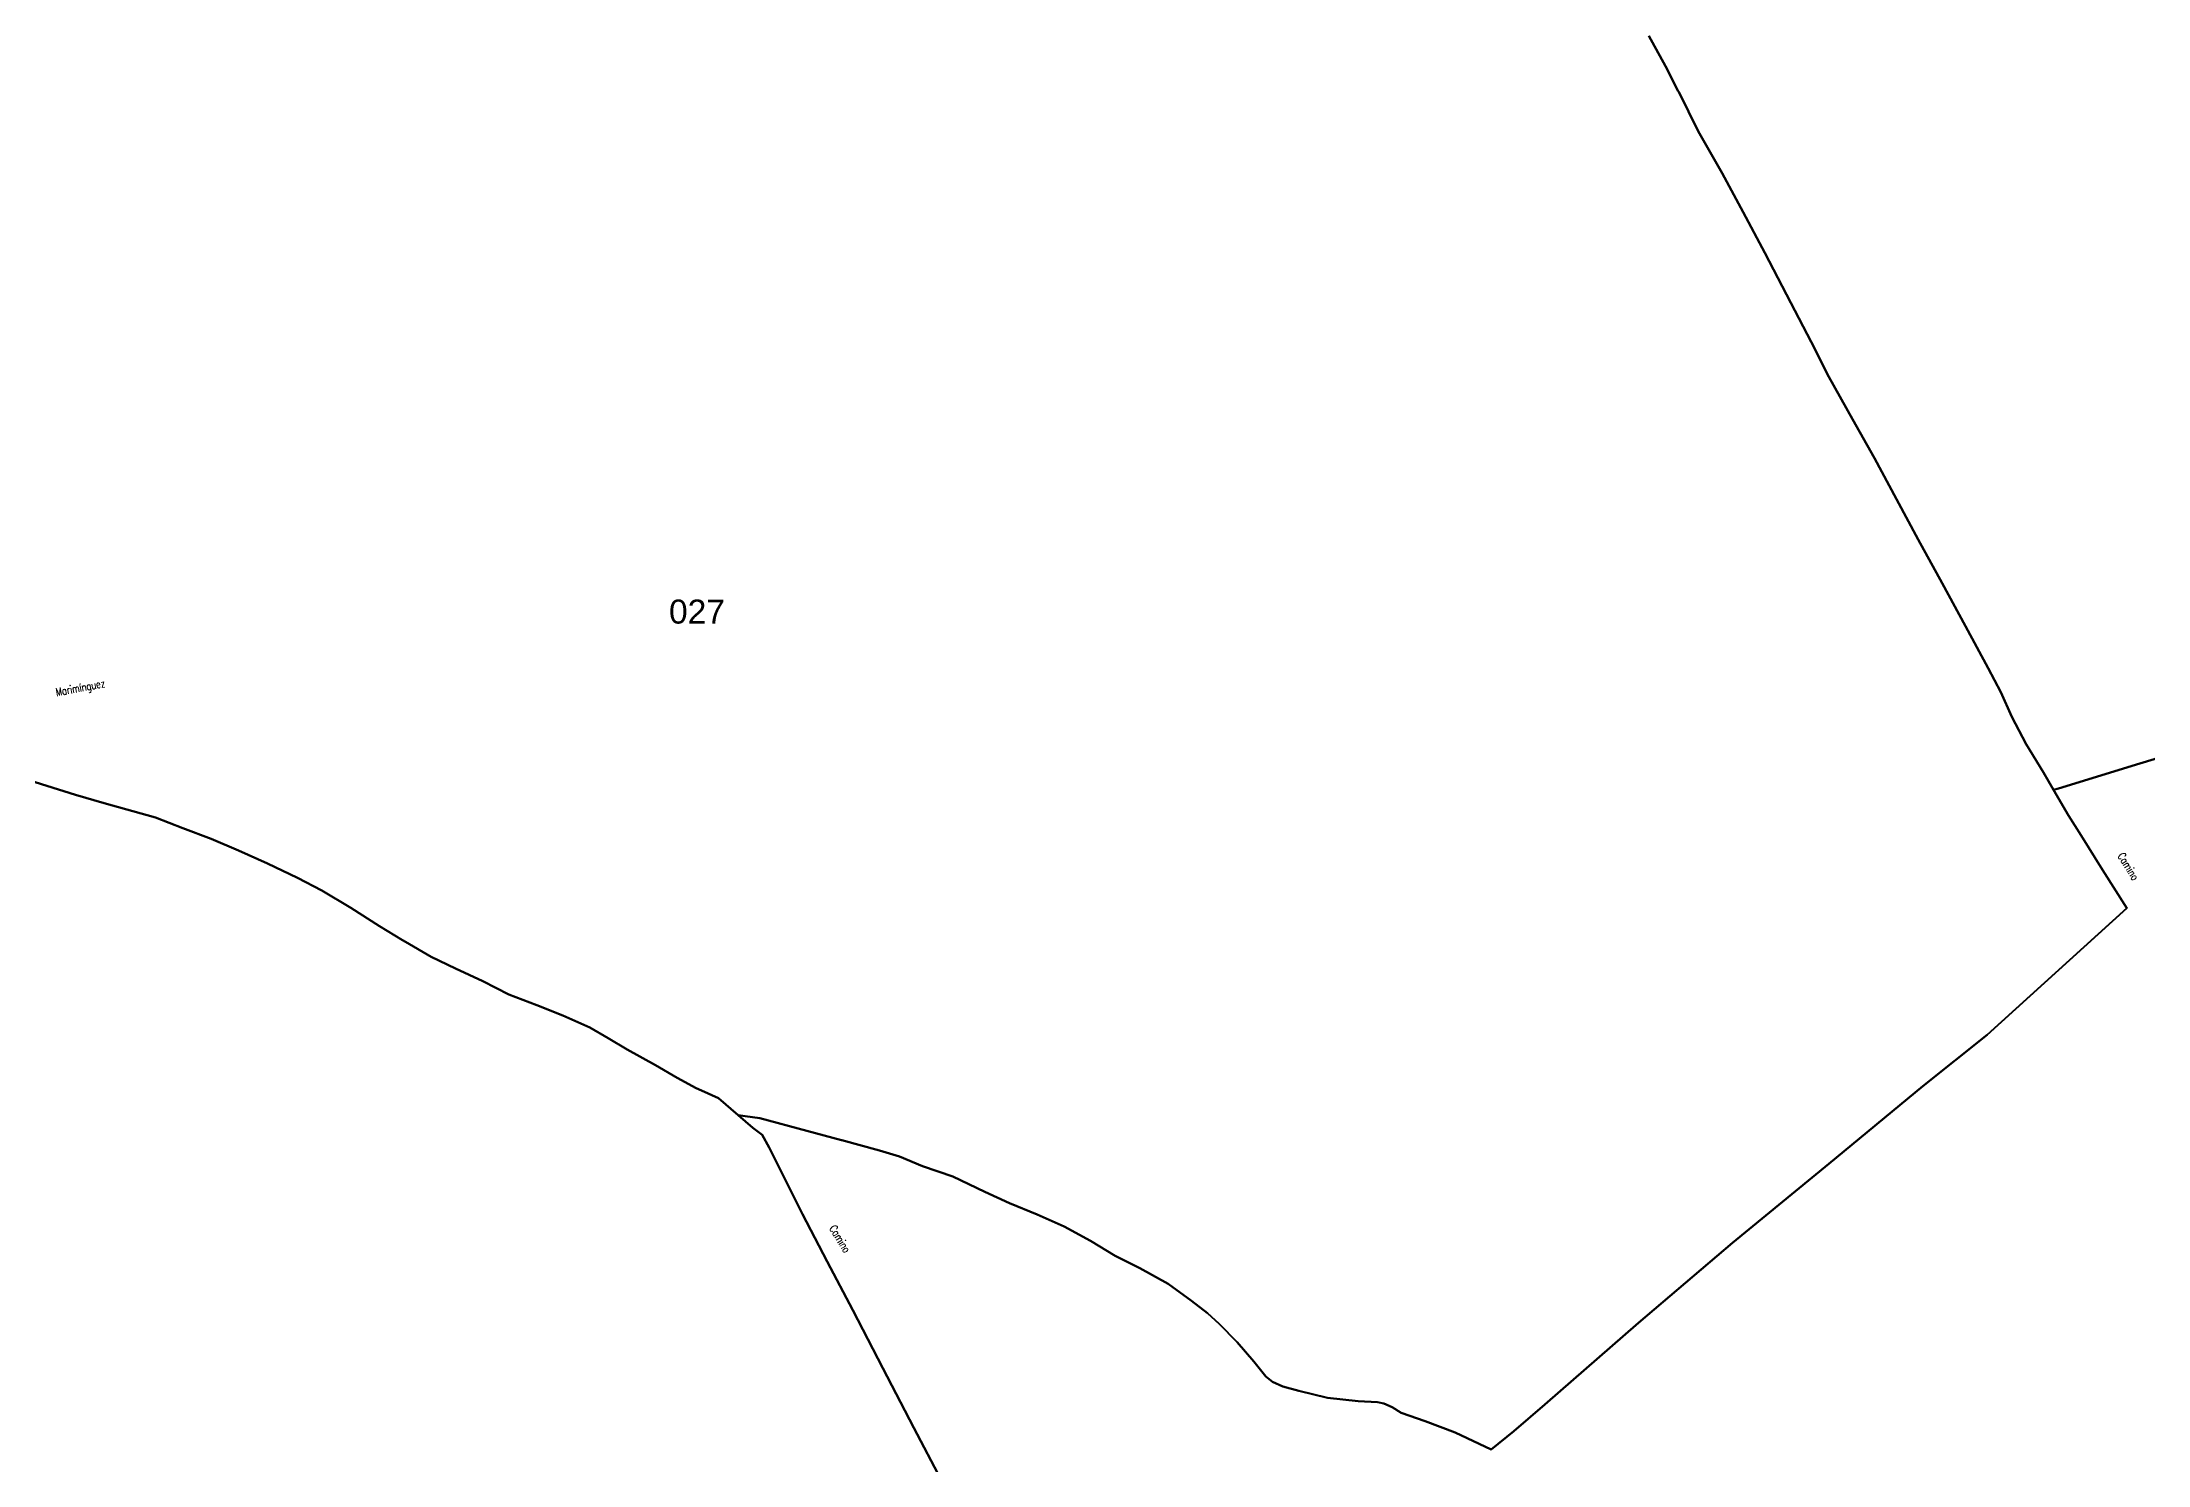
# Model space of a CAD drawing. Header units: metres. Extents: x 339638 to 364279, y 4598373 to 4630956.
# Drawn here: x 344137 to 346769, y 4623876 to 4625654 of the extents above; entities that cross this region are included whole.
import ezdxf
from ezdxf.enums import TextEntityAlignment as Align

# ---------------------------------------------------------------- set-up
doc = ezdxf.new("R2010")
doc.units = ezdxf.units.M
doc.layers.add('caminos', color=1, linetype='Continuous', lineweight=0)
doc.layers.add('poligonos_rusticos', color=42, linetype='Continuous', lineweight=40)
doc.layers.add('poligonos_rustico_txt', color=7, linetype='Continuous')
doc.styles.add('Arial', font='arial.ttf')
doc.styles.add('caminos', font='simplex.shx', dxfattribs={"width": 0.75})

msp = doc.modelspace()

# ---------------------------------------------------------------- linework, layer by layer
at = {"layer": 'poligonos_rusticos'}
for points in [[(346145.2, 4625662.5), (346166, 4625624.3), (346181.8, 4625593.3), (346182.3, 4625592.4), (346206.7, 4625543.3), (346236.5, 4625490.6), (346262.9, 4625441.9), (346289.8, 4625391.3), (346322.3, 4625328.5), (346347.7, 4625279.8), (346369.8, 4625236.3), (346399.6, 4625183.1), (346427, 4625134.4), (346454.3, 4625083.2), (346481.7, 4625033), (346511.5, 4624978.3), (346540.8, 4624924.6), (346569.1, 4624871.9), (346584.9, 4624842), (346598.7, 4624811.2), (346616.5, 4624777.2), (346638.2, 4624741.7), (346650.7, 4624719.9), (346669.5, 4624688), (346685.4, 4624663.1), (346712, 4624619.9), (346742.4, 4624572.2), (346567.6, 4624414), (346487.6, 4624349.8), (346369.8, 4624252.9), (346249.5, 4624154.1), (346132.1, 4624054.2), (346015.2, 4623951.8), (345976.4, 4623918.7), (345947.9, 4623895.8), (345902.8, 4623916.8), (345865.6, 4623931.2), (345835.5, 4623941.4), (345824.3, 4623948.6), (345813.9, 4623953.4), (345805.9, 4623955), (345781.9, 4623956), (345743.5, 4623960.3), (345707.7, 4623969.1), (345687.8, 4623974.5), (345674.9, 4623980.3), (345666.5, 4623987), (345651.4, 4624005.8), (345630.4, 4624029.8), (345607.9, 4624052.8), (345593.7, 4624066.1), (345573.5, 4624081.5), (345544.4, 4624102.7), (345508.8, 4624122.4), (345478.1, 4624137.6), (345447.5, 4624156.3), (345414.3, 4624174.5), (345380.6, 4624189.2), (345345.9, 4624203.4), (345315.2, 4624217.6), (345275.1, 4624237), (345237.3, 4624249.8), (345208.6, 4624261.9), (345183.7, 4624269.4), (345136.5, 4624282.3), (345136, 4624282.4), (345092.7, 4624293.8), (345034, 4624309.6), (345015.6, 4624312.2), (345007, 4624313.5), (344982.5, 4624334.7), (344961.2, 4624344.4), (344954.7, 4624347.3), (344931, 4624360.3), (344903.8, 4624375.9), (344868.2, 4624395.7), (344844.5, 4624409.7), (344821.7, 4624423.2), (344788, 4624437.9), (344755.3, 4624451.1), (344720.6, 4624464.3), (344687.9, 4624481), (344653.7, 4624496.8), (344623.5, 4624511.4), (344591.4, 4624530.1), (344587.6, 4624532.4), (344558.8, 4624549.8), (344523.2, 4624572.6), (344486.7, 4624594.4), (344456.5, 4624610), (344418.8, 4624627.8), (344382.7, 4624644.1), (344348.4, 4624658.9), (344313.2, 4624672.1), (344279, 4624685.3), (344214.8, 4624703.2), (344179, 4624714), (344107.5, 4624736.5)], [(346941.4, 4624808.3), (346758.5, 4624753), (346657, 4624721.8), (346650.7, 4624719.9), (346638.2, 4624741.7), (346616.5, 4624777.2), (346598.7, 4624811.2), (346584.9, 4624842), (346569.1, 4624871.9), (346540.8, 4624924.6), (346511.5, 4624978.3), (346481.7, 4625033), (346454.3, 4625083.2), (346427, 4625134.4), (346399.6, 4625183.1), (346369.8, 4625236.3), (346347.7, 4625279.8), (346322.3, 4625328.5), (346289.8, 4625391.3), (346262.9, 4625441.9), (346236.5, 4625490.6), (346206.7, 4625543.3), (346182.3, 4625592.4), (346181.8, 4625593.3), (346166, 4625624.3), (346145.2, 4625662.5)], [(345261.1, 4623856.9), (345226.4, 4623922.7), (345188, 4623997.5), (345150.5, 4624069.9), (345118.3, 4624130.6), (345087.5, 4624189.9), (345045.7, 4624273.3), (345037, 4624289), (345025.2, 4624297.8), (345007, 4624313.5), (345015.6, 4624312.2), (345034, 4624309.6), (345092.7, 4624293.8), (345136, 4624282.4), (345136.5, 4624282.3), (345183.7, 4624269.4), (345208.6, 4624261.9), (345237.3, 4624249.8), (345275.1, 4624237), (345315.2, 4624217.6), (345345.9, 4624203.4), (345380.6, 4624189.2), (345414.3, 4624174.5), (345447.5, 4624156.3), (345478.1, 4624137.6), (345508.8, 4624122.4), (345544.4, 4624102.7), (345573.5, 4624081.5), (345593.7, 4624066.1), (345607.9, 4624052.8), (345630.4, 4624029.8), (345651.4, 4624005.8), (345666.5, 4623987), (345674.9, 4623980.3), (345687.8, 4623974.5), (345707.7, 4623969.1), (345743.5, 4623960.3), (345781.9, 4623956), (345805.9, 4623955), (345813.9, 4623953.4), (345824.3, 4623948.6), (345835.5, 4623941.4), (345865.6, 4623931.2), (345902.8, 4623916.8), (345947.9, 4623895.8), (345976.4, 4623918.7), (346015.2, 4623951.8), (346132.1, 4624054.2), (346249.5, 4624154.1), (346369.8, 4624252.9), (346487.6, 4624349.8), (346567.6, 4624414), (346742.4, 4624572.2), (346712, 4624619.9), (346685.4, 4624663.1), (346669.5, 4624688), (346650.7, 4624719.9), (346657, 4624721.8), (346758.5, 4624753), (346941.4, 4624808.3)], [(344107.5, 4624736.5), (344179, 4624714), (344214.8, 4624703.2), (344279, 4624685.3), (344313.2, 4624672.1), (344348.4, 4624658.9), (344382.7, 4624644.1), (344418.8, 4624627.8), (344456.5, 4624610), (344486.7, 4624594.4), (344523.2, 4624572.6), (344558.8, 4624549.8), (344587.6, 4624532.4), (344591.4, 4624530.1), (344623.5, 4624511.4), (344653.7, 4624496.8), (344687.9, 4624481), (344720.6, 4624464.3), (344755.3, 4624451.1), (344788, 4624437.9), (344821.7, 4624423.2), (344844.5, 4624409.7), (344868.2, 4624395.7), (344903.8, 4624375.9), (344931, 4624360.3), (344954.7, 4624347.3), (344961.2, 4624344.4), (344982.5, 4624334.7), (345007, 4624313.5), (345025.2, 4624297.8), (345037, 4624289), (345045.7, 4624273.3), (345087.5, 4624189.9), (345118.3, 4624130.6), (345150.5, 4624069.9), (345188, 4623997.5), (345226.4, 4623922.7), (345261.1, 4623856.9)]]:
    msp.add_lwpolyline(points, dxfattribs=at)

# ---------------------------------------------------------------- texts
at = {"layer": 'caminos', "style": 'caminos', "width": 0.75}
for s, rotation, p in [('Marimínguez', 10.7071, (344155.8, 4624834.1)), ('Camino', -58.5201, (346727.7, 4624636)), ('Camino', -58.7757, (345117.8, 4624170.7))]:
    msp.add_text(s, height=10, rotation=rotation, dxfattribs=at).set_placement(p, align=Align.BOTTOM_LEFT)
at = {"layer": 'poligonos_rustico_txt', "style": 'Arial'}
msp.add_text('027', height=30, dxfattribs=at).set_placement((344955.6, 4624918.8), align=Align.BOTTOM_CENTER)

doc.saveas('drawing.dxf')
